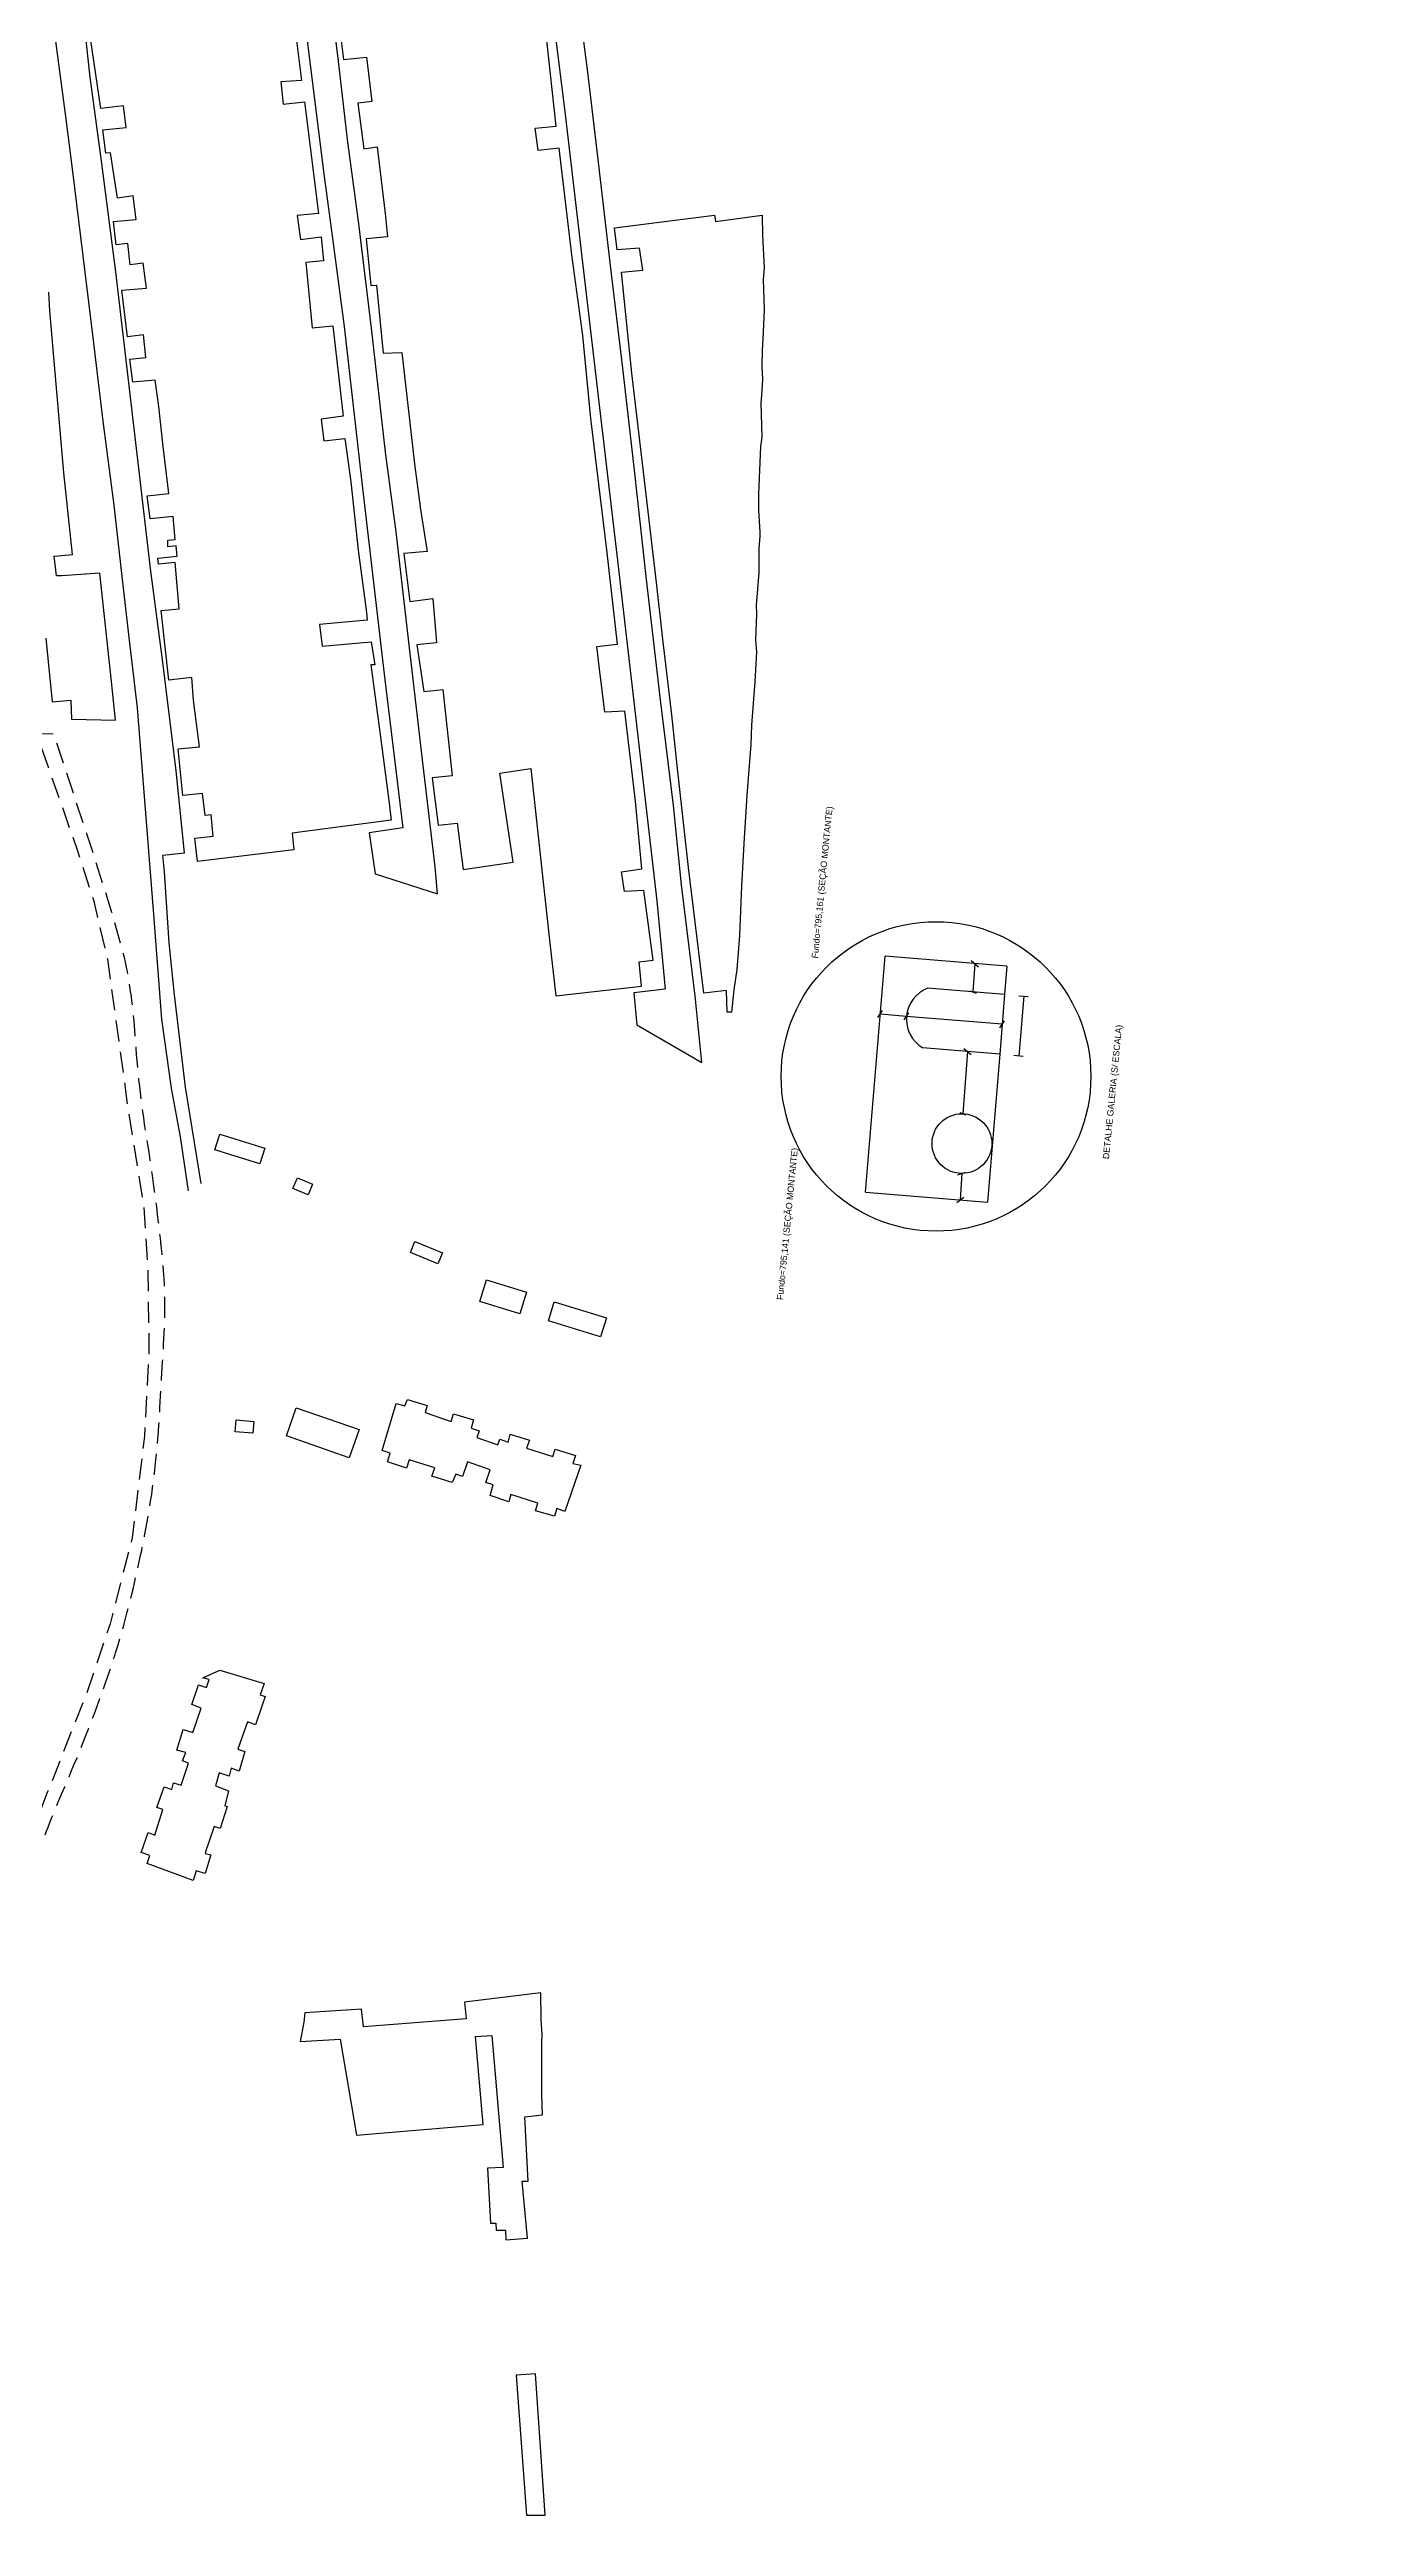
# Model space of a CAD drawing. Header units: metres. Extents: x 320405 to 332543, y 7395686 to 7410003.
# Drawn here: x 321626 to 321938, y 7405127 to 7405717 of the extents above; entities that cross this region are included whole.
import ezdxf

# ---------------------------------------------------------------- set-up
doc = ezdxf.new("R2010")
doc.units = ezdxf.units.M
doc.header["$LTSCALE"] = 10
doc.header["$MEASUREMENT"] = 0
doc.linetypes.add('CONTINUO', pattern=[0])
doc.linetypes.add('DASHED', pattern=[0.75, 0.5, -0.25])
for name, color, linetype in [('DETALHES', 45, 'Continuous'), ('Edificações', 30, 'Continuous'), ('Vias Primárias', 230, 'Continuous'), ('Vias Secundárias', 230, 'DASHED')]:
    doc.layers.add(name, color=color, linetype=linetype)
doc.styles.add('ARIAL', font='arial.ttf')

msp = doc.modelspace()

# ---------------------------------------------------------------- linework, layer by layer
at = {"layer": 'DETALHES'}
for p, q in [((321820.12, 7405444.51), (321824.78, 7405500.72)), ((321853.82, 7405498.32), (321824.78, 7405500.72)), ((321853.82, 7405498.32), (321853.25, 7405491.58)), ((321853.25, 7405491.58), (321834.92, 7405493.1)), ((321853.25, 7405491.58), (321852.08, 7405477.39)), ((321852.08, 7405477.38), (321833.75, 7405478.9)), ((321852.08, 7405477.38), (321849.17, 7405442.1)), ((321820.14, 7405444.51), (321849.17, 7405442.1))]:
    msp.add_line(p, q, dxfattribs=at)
at = {"layer": 'DETALHES', "linetype": 'CONTINUO'}
for p, q in [((321845.31, 7405499.69), (321847.02, 7405498.21)), ((321846.17, 7405498.95), (321845.72, 7405492.2)), ((321823.08, 7405486.09), (321824.21, 7405487.75)), ((321844.99, 7405492.47), (321846.46, 7405491.94)), ((321856.62, 7405491.3), (321858.88, 7405491.12)), ((321857.8, 7405491.21), (321856.63, 7405477.01)), ((321829.91, 7405486.36), (321823.62, 7405486.88)), ((321829.34, 7405485.53), (321830.48, 7405487.19)), ((321852.67, 7405484.49), (321829.91, 7405486.36)), ((321852.09, 7405483.64), (321853.23, 7405485.31)), ((321844.44, 7405478.01), (321843.32, 7405463.2)), ((321843.58, 7405478.75), (321845.29, 7405477.28)), ((321855.44, 7405477.11), (321857.71, 7405476.92)), ((321842.6, 7405463.46), (321844.06, 7405462.93)), ((321842.11, 7405448.65), (321844.09, 7405449.27)), ((321843.1, 7405448.96), (321842.69, 7405442.64)), ((321841.85, 7405442), (321843.54, 7405443.28))]:
    msp.add_line(p, q, dxfattribs=at)
msp.add_circle((321836.92, 7405472.07), 36.87, dxfattribs=at)
at = {"layer": 'DETALHES'}
msp.add_circle((321843.09, 7405456.08), 7.12, dxfattribs=at)
msp.add_arc((321837.82, 7405485.71), 7.94, 111.43921, 239.1174, dxfattribs=at)
at = {"layer": 'Edificações'}
for points in [[(321684.48, 7405720.13), (321685.84, 7405709.38), (321680.9, 7405709.06), (321681.45, 7405703.7), (321686.54, 7405704.25), (321689.84, 7405677.65), (321684.8, 7405677.21), (321685.55, 7405671.51), (321690.49, 7405672.11), (321691.09, 7405666.4), (321686.85, 7405666), (321687.3, 7405661.06), (321688.34, 7405650.46), (321693.24, 7405650.91), (321695.74, 7405629.42), (321690.5, 7405628.67), (321691.15, 7405623.52), (321696.14, 7405624.07), (321697.54, 7405613.73), (321699.34, 7405597.43), (321701.29, 7405582.58), (321701.44, 7405580.81), (321690.11, 7405579.76), (321690.75, 7405574.57), (321702.39, 7405575.62), (321703.24, 7405570.16), (321702.34, 7405570.11), (321704.74, 7405552.33), (321706.69, 7405537.18), (321707.13, 7405533.16), (321683.56, 7405530.04), (321684.01, 7405526.07), (321661.04, 7405523.31), (321660.43, 7405528.83), (321664.75, 7405529.33), (321664.3, 7405534.4), (321662.85, 7405534.25), (321662.24, 7405539.48), (321657.57, 7405538.98), (321656.46, 7405550.09), (321661.49, 7405550.59), (321660.13, 7405561.69), (321659.68, 7405567.09), (321654.25, 7405566.48), (321652.39, 7405583.07), (321656.69, 7405583.45), (321655.71, 7405594.48), (321651.77, 7405594.13), (321651.58, 7405595.52), (321656.18, 7405596.02), (321655.99, 7405598.47), (321654.01, 7405598.25), (321653.95, 7405599.83), (321655.74, 7405599.96), (321655.27, 7405605.48), (321649.76, 7405604.89), (321649.06, 7405610.4), (321654.23, 7405610.97), (321652.88, 7405622.12), (321651.87, 7405631.66), (321650.98, 7405637.95), (321645.64, 7405637.45), (321644.95, 7405642.95), (321648.74, 7405643.33), (321648.17, 7405648.74), (321644.35, 7405648.3), (321643.02, 7405659.42), (321648.87, 7405659.89), (321648.11, 7405665.84), (321644.98, 7405665.46), (321644.48, 7405670.55), (321641.7, 7405670.21), (321641.03, 7405675.73), (321646.41, 7405676.27), (321645.74, 7405681.86), (321641.98, 7405681.36), (321640.34, 7405692.16), (321639.23, 7405692.07), (321638.53, 7405697.64), (321644.06, 7405698.12), (321643.43, 7405703.32), (321638.02, 7405702.68), (321635.59, 7405719.41)], [(321694.9, 7405722.01), (321695.84, 7405714.32), (321701.28, 7405714.95), (321702.54, 7405704.37), (321699.25, 7405703.95), (321700.63, 7405693.09), (321703.81, 7405693.58), (321705.72, 7405677.63), (321706.32, 7405672.09), (321701.25, 7405671.66), (321702.33, 7405660.5), (321703.7, 7405660.57), (321705.28, 7405644.39), (321709.7, 7405644.54), (321712.75, 7405618.02), (321714.18, 7405607.11), (321715.76, 7405597.1), (321710.18, 7405596.63), (321711.6, 7405585.2), (321717.07, 7405585.98), (321717.97, 7405575.35), (321713.28, 7405574.87), (321714.91, 7405563.82), (321719.44, 7405564.24), (321721.71, 7405543.71), (321716.92, 7405543.19), (321718.34, 7405531.92), (321722.86, 7405532.39), (321724.28, 7405521.41), (321736.19, 7405523.09), (321733.06, 7405544.35), (321740.39, 7405545.4), (321742.77, 7405523.41), (321744.88, 7405504.57), (321746.41, 7405491.27), (321766.8, 7405493.54), (321766.23, 7405499.38), (321769.59, 7405499.79), (321767.37, 7405516.41), (321762.76, 7405516.1), (321762.03, 7405520.84), (321766.85, 7405521.51), (321765.35, 7405537.66), (321762.82, 7405559.07), (321758.04, 7405558.86), (321756.79, 7405569.22), (321756.11, 7405574.48), (321761.05, 7405575.06), (321758.5, 7405597.53), (321754.7, 7405628.79), (321752.78, 7405648.62), (321750.23, 7405667.85), (321747.2, 7405693.24), (321742.2, 7405692.7), (321741.42, 7405698), (321746.47, 7405698.49), (321744.13, 7405719.62)], [(321624.92, 7405576.53), (321626.43, 7405561.33), (321630.9, 7405561.74), (321631.03, 7405557.21), (321641.55, 7405556.93), (321640.59, 7405566.2), (321637.81, 7405591.97), (321628.71, 7405591.35), (321627.47, 7405591.35), (321626.92, 7405596.03), (321631.27, 7405596.4), (321629.2, 7405615.92), (321625.89, 7405654.46), (321625.62, 7405658.91)]]:
    msp.add_lwpolyline(points, dxfattribs=at)
for points in [[(321795.52, 7405677.26), (321795.58, 7405672.53), (321795.96, 7405664.74), (321795.75, 7405661.93), (321795.96, 7405654.79), (321795.78, 7405649.43), (321795.52, 7405644.99), (321795.42, 7405641.23), (321795.57, 7405638.18), (321795.35, 7405634.32), (321795.23, 7405632.59), (321795.45, 7405624.37), (321795.09, 7405622.18), (321794.62, 7405610.91), (321794.63, 7405606.95), (321794.94, 7405601.75), (321794.93, 7405600.71), (321794.76, 7405597.92), (321794.71, 7405592.14), (321794.06, 7405584.33), (321794.16, 7405582.25), (321793.93, 7405576.02), (321794.2, 7405573.23), (321793.76, 7405566.07), (321792.95, 7405555.75), (321792.84, 7405551.19), (321791.83, 7405539.09), (321791.18, 7405527.55), (321790.6, 7405517.39), (321790.14, 7405505.67), (321789.45, 7405497.53), (321788.75, 7405492.71), (321788.23, 7405487.41), (321787.17, 7405487.38), (321787.01, 7405492.51), (321781.66, 7405491.94), (321777.97, 7405521.87), (321775.24, 7405546.17), (321774.01, 7405558.26), (321771.87, 7405576.29), (321770.37, 7405589.79), (321767.75, 7405612.09), (321764.48, 7405639.59), (321762.02, 7405663.69), (321767.07, 7405664.15), (321766.33, 7405669.42), (321760.98, 7405668.99), (321760.39, 7405674.27), (321784.19, 7405677.29), (321784.44, 7405675.77)], [(321666.36, 7405458.33), (321677.05, 7405455.01), (321675.89, 7405451.25), (321665.19, 7405454.56)], [(321684.82, 7405447.88), (321688.44, 7405446.4), (321687.39, 7405443.86), (321683.78, 7405445.35)], [(321712.82, 7405432.77), (321719.38, 7405430.08), (321718.3, 7405427.46), (321711.75, 7405430.16)], [(321729.89, 7405423.6), (321739.43, 7405420.67), (321737.84, 7405415.49), (321728.3, 7405418.42)], [(321746.02, 7405418.37), (321758.43, 7405414.56), (321757.04, 7405410.05), (321744.63, 7405413.86)], [(321684.58, 7405393.15), (321699.53, 7405387.95), (321697.19, 7405381.23), (321682.24, 7405386.43)], [(321708.33, 7405394.15), (321710.45, 7405393.57), (321711.03, 7405395.12), (321715.74, 7405393.69), (321715.23, 7405391.97), (321721.45, 7405389.88), (321722.03, 7405391.67), (321726.79, 7405390.26), (321726.18, 7405388.25), (321728.09, 7405387.67), (321727.59, 7405386.05), (321732.6, 7405384.28), (321733.07, 7405385.65), (321735.05, 7405384.97), (321735.52, 7405386.84), (321740.11, 7405385.39), (321739.42, 7405383.52), (321745.7, 7405381.54), (321746.2, 7405383.23), (321751.04, 7405381.79), (321750.46, 7405379.85), (321752.37, 7405379.44), (321748.51, 7405368.41), (321746.6, 7405369.14), (321746.06, 7405367.3), (321741.52, 7405368.59), (321742.09, 7405370.43), (321735.7, 7405372.45), (321735.16, 7405370.76), (321730.73, 7405372.2), (321731.48, 7405374.79), (321729.72, 7405375.33), (321730.76, 7405378.36), (321725.35, 7405380.27), (321724.13, 7405376.74), (321722.54, 7405377.35), (321721.67, 7405375.33), (321716.87, 7405376.82), (321717.59, 7405378.8), (321711.42, 7405380.71), (321710.81, 7405378.76), (321706.29, 7405380.25), (321706.94, 7405382.3), (321704.99, 7405382.95)], [(321670.25, 7405390.23), (321674.45, 7405389.87), (321674.2, 7405387.07), (321670, 7405387.43)], [(321649.05, 7405284.55), (321649.67, 7405286.48), (321647.63, 7405287.14), (321649.27, 7405291.94), (321650.87, 7405291.32), (321652.75, 7405297.44), (321651.32, 7405297.88), (321653.08, 7405302.78), (321654.95, 7405302.16), (321655.35, 7405303.81), (321657.18, 7405303.22), (321658.94, 7405308.43), (321657.48, 7405308.98), (321658.25, 7405310.96), (321656.12, 7405311.59), (321657.62, 7405316.46), (321659.93, 7405315.77), (321661.92, 7405321.58), (321659.72, 7405322.46), (321661.3, 7405327.13), (321663.17, 7405326.5), (321663.8, 7405328.37), (321662.29, 7405328.81), (321666.37, 7405330.58), (321676.92, 7405327.42), (321676, 7405324.7), (321677.18, 7405324.37), (321676.48, 7405322.24), (321674.83, 7405317.57), (321672.92, 7405318.27), (321670.67, 7405311.8), (321672.33, 7405311.25), (321671, 7405306.57), (321669.05, 7405307.23), (321668.61, 7405305.39), (321666.22, 7405306.13), (321665.3, 7405303.04), (321668.46, 7405301.87), (321667.54, 7405298.28), (321668.1, 7405298.14), (321666.42, 7405292.87), (321665.03, 7405293.38), (321662.98, 7405287.34), (321662.87, 7405286.95), (321664.19, 7405286.63), (321662.85, 7405282.18), (321660.72, 7405282.83), (321660, 7405280.47)], [(321743.23, 7405224.71), (321743.01, 7405229.52), (321743.07, 7405241.83), (321743.13, 7405243.78), (321742.87, 7405247.3), (321742.83, 7405253.72), (321724.64, 7405251.5), (321724.99, 7405247.51), (321700.61, 7405245.63), (321700.08, 7405249.85), (321686.63, 7405248.96), (321686.4, 7405246.73), (321685.52, 7405242.16), (321695, 7405242.69), (321698.94, 7405219.86), (321729.04, 7405222.34), (321727.28, 7405243.3), (321731.15, 7405243.6), (321733.82, 7405212.1), (321730.07, 7405211.93), (321730.84, 7405198.84), (321732.07, 7405198.85), (321732.14, 7405197.17), (321734.38, 7405197.21), (321734.48, 7405194.88), (321739.64, 7405195.25), (321738.36, 7405208.86), (321739.82, 7405208.87), (321739.01, 7405224.16)], [(321739.37, 7405129.31), (321743.81, 7405129.31), (321741.53, 7405162.93), (321736.97, 7405162.62)]]:
    msp.add_lwpolyline(points, close=True, dxfattribs=at)
at = {"layer": 'Vias Primárias'}
for points in [[(321661.89, 7405446.54), (321658.18, 7405469.54), (321655.59, 7405491.48), (321654.27, 7405503.94), (321653.22, 7405520.82), (321652.75, 7405524.79), (321657.98, 7405525.32), (321655.96, 7405544.89), (321652.84, 7405570.13), (321649.85, 7405593.1), (321646.87, 7405618.98), (321641.62, 7405663.75), (321638.23, 7405689.58), (321635.49, 7405710.17), (321632.36, 7405738.65)], [(321746.13, 7405720.92), (321748.56, 7405701.94), (321751.56, 7405676.13), (321756.44, 7405634.08), (321760.91, 7405596.35), (321765.86, 7405553.74), (321770.46, 7405513.93), (321772.44, 7405492.87), (321764.99, 7405492.03), (321765.64, 7405484.37), (321781.16, 7405475.39), (321779.57, 7405491.26), (321776.31, 7405517.7), (321774.42, 7405536.59), (321771.33, 7405561.83), (321767.94, 7405590.5), (321765.1, 7405616.55), (321762.32, 7405640.79), (321759.4, 7405665.3), (321756.61, 7405689.21), (321753.99, 7405711.36), (321750.73, 7405736.46)], [(321687.03, 7405720.09), (321691.16, 7405687.15), (321693.29, 7405671.19), (321695.98, 7405650.76), (321700.09, 7405614.33), (321705.47, 7405567.93), (321709.91, 7405531.32), (321701.89, 7405530.15), (321703.35, 7405520.37), (321718.2, 7405515.55), (321717.67, 7405522.05), (321714.78, 7405546.19), (321711.32, 7405576.29), (321708.35, 7405601.84), (321705.87, 7405620.16), (321702.5, 7405650.35), (321699.44, 7405675.22), (321696.78, 7405695.27), (321694.56, 7405714.65), (321691.99, 7405734.73)], [(321627.24, 7405718.7), (321629.6, 7405700.8), (321631.25, 7405687.65), (321636.04, 7405648.77), (321638.48, 7405628.2), (321641.12, 7405608.15), (321642.98, 7405591.89), (321644.72, 7405576.65), (321646.65, 7405559.93), (321650.47, 7405511.65), (321652.44, 7405485.72), (321654.81, 7405469.29), (321656.89, 7405457.67), (321658.79, 7405444.78)]]:
    msp.add_lwpolyline(points, dxfattribs=at)
at = {"layer": 'Vias Secundárias', "flags": 128}
msp.add_lwpolyline([(321936.76, 7404803.06), (321926.15, 7404803.53), (321917.08, 7404804.47), (321907.18, 7404807.06), (321900.57, 7404809.73), (321890.29, 7404817.09), (321876.2, 7404828.63), (321859.49, 7404841.92), (321840.73, 7404857.97), (321826.72, 7404868.85), (321815.48, 7404876.73), (321800.73, 7404889), (321787.3, 7404898.86, -0.004187), (321782.7, 7404902.29, -0.025172), (321775.7, 7404908.19, -0.004057), (321770.15, 7404913.45, 0.102791), (321766.79, 7404915.57, 0.055114), (321759.28, 7404917.46, 0.002624), (321753.23, 7404918.26, -0.181987), (321747.03, 7404921.54, 0.007122), (321741.77, 7404927.31, -0.065322), (321735.5, 7404936.05, 0.068266), (321730.24, 7404943.29, -0.001162), (321720.9, 7404953.08, -0.011535), (321709.51, 7404965.63, 0.037295), (321697.39, 7404977.68, -0.012886), (321687.02, 7404987.02, -0.107067), (321677.83, 7405000.52, 0.056056), (321670.32, 7405014.38, -0.006349), (321658.78, 7405031.38, 0.052406), (321651.03, 7405040.81, -0.000366), (321634.83, 7405056.8, -0.026913), (321623.95, 7405068.77, -0.091655), (321612.76, 7405089.23, -0.029378), (321609.13, 7405102.89, -0.021848), (321606.1, 7405122.09, 0.051643), (321600.94, 7405145.52, -0.081096), (321598.96, 7405158.01, -0.000723), (321599.08, 7405179.3, -0.034985), (321601.07, 7405205.15, -0.031649), (321607.5, 7405235.32, -0.002401), (321612.89, 7405254.17, -0.00834), (321621.78, 7405282.94, -0.023721), (321628.68, 7405301.08, 0.018887), (321639.69, 7405329.16, 0.020342), (321644.25, 7405344.16, 0.015292), (321648.45, 7405362.64, 0.032788), (321651.85, 7405389.07, 0.001692), (321653.13, 7405410.95, 0.038108), (321652.78, 7405427.95, 0.015911), (321648.92, 7405457.72, -0.024715), (321646.22, 7405481.85, 0.037931), (321643.65, 7405500.41), (321640.66, 7405511.14), (321636.32, 7405524.92), (321626.84, 7405553.64), (321622.72, 7405553.68), (321632.4, 7405526.06), (321636.27, 7405514.12), (321639.58, 7405500), (321644.52, 7405464.21), (321648.28, 7405440.98), (321649.25, 7405425.39), (321649.47, 7405406.89), (321648.39, 7405386.25), (321645.49, 7405362.15), (321640.22, 7405341.63), (321634.63, 7405325.08), (321625.28, 7405301.43), (321618.08, 7405282.94, 0.028289), (321611.95, 7405264.12, -0.010641), (321605.7, 7405242.36, 0.03926), (321600.02, 7405217.25, -0.003828), (321596.88, 7405196.66, 0.035844), (321594.93, 7405174.44, 0.017933), (321595.25, 7405158.17, 0.020058), (321596.88, 7405141.27, 0.019165), (321599.76, 7405124.89, -0.044882), (321601.54, 7405110.49, 0.065291), (321604.39, 7405093.25, 0.088436), (321614.49, 7405073.4, 0.038008), (321635.37, 7405049.72, 0.012642), (321647.21, 7405038.76, -0.064455), (321657.71, 7405026.81, 0.0044), (321667.42, 7405012.63, -0.047753), (321671.78, 7405004.92, 0.033158), (321678.48, 7404992.21, 0.047106), (321685.81, 7404982.48, 0.053092), (321693.75, 7404975.44, -0.074707), (321710.22, 7404959.52, 0.037846), (321723.33, 7404944.85, -0.038394), (321733.41, 7404933.54, -0.023122), (321738.81, 7404925.73, 0.11387), (321747.49, 7404917.06, 0.057457), (321753.36, 7404914.27, 0.155646), (321755.29, 7404914.23, -0.145374), (321760.44, 7404914.23, -0.148473), (321768.77, 7404908.73, 0.054505), (321777.96, 7404899.83, 0.070781), (321786.37, 7404895.03, -0.069569), (321790.46, 7404892.7, -0.017692), (321801.06, 7404883.94, 0.037843), (321807.84, 7404878.77, -0.037091), (321814.9, 7404873.41, -0.012419), (321826.12, 7404862.99, 0.062551), (321836.42, 7404855.19, -0.043375), (321849.49, 7404846.06, 0.004907), (321866.11, 7404832.43, -0.023422), (321875.91, 7404823.77, 0.069966), (321886.42, 7404816.1, -0.061424), (321895.79, 7404809.49, 0.084531), (321907.21, 7404802.21, 0.085504), (321916.67, 7404800, 0.00272), (321938.23, 7404798.86)], format="xyb", dxfattribs=at)

# ---------------------------------------------------------------- texts
at = {"layer": 'DETALHES', "style": 'ARIAL'}
for s, p in [('Fundo=795,161 (SEÇÃO MONTANTE)', (321808.76, 7405500.13)), ('DETALHE GALERIA (S/ ESCALA)', (321878.1, 7405452.32)), ('Fundo=795,141 (SEÇÃO MONTANTE)', (321800.47, 7405418.76))]:
    msp.add_text(s, height=1.5, rotation=84.39966, dxfattribs=at).set_placement(p)

doc.saveas('drawing.dxf')
